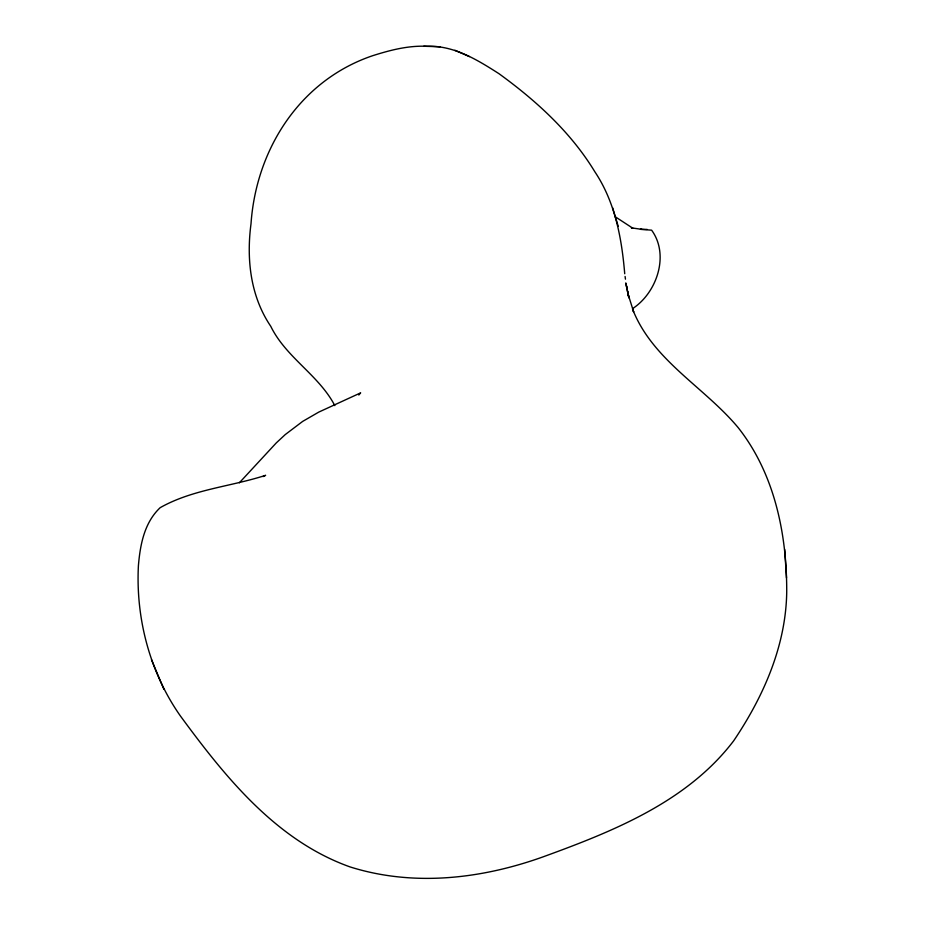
<?xml version="1.0" encoding="UTF-8"?>
<svg xmlns="http://www.w3.org/2000/svg" width="925" height="925" viewBox="0 0 925 925"><rect width="100%" height="100%" fill="white"/><g stroke="black" fill="none" stroke-linecap="round" stroke-linejoin="round"><path stroke-width="1.39" d="M358.808 395.021L360.646 392.871L318.778 412.099L302.66 421.407L285.282 434.553L276.298 442.89L239.355 482.804M632.573 308.638C657.062 292.647 669.642 254.791 651.616 230.175L640.458 229.319L647.211 229.423M263.024 476.583L265.625 475.323C230.626 486.7 192.562 489.337 160.164 507.675C144.254 522.671 140.172 544.86 138.403 565.718C135.674 618.536 149.885 672.614 180.433 716.019C225.272 777.093 276.263 840.605 350.032 866.91C413.255 886.821 480.896 879.039 542.432 857.093C612.523 831.598 687.044 802.102 733.687 740.798C763.31 696.849 785.753 646.367 786.712 592.636C787.013 534.708 774.78 473.947 738.15 427.604C704.249 386.928 652.564 360.345 632.55 309.089L633.66 311.933L628.214 294.589L625.751 282.946L628.85 297.653L627.589 291.086M624.722 273.742C621.727 238.095 615.09 202.02 594.821 171.726C570.817 132.171 536.118 100.652 498.957 73.676C477.473 59.928 453.77 45.267 427.246 46.319C408.572 45.337 390.234 50.123 372.578 55.731C300.105 80.278 256.156 149.006 251.01 223.792C246.339 259.081 250.374 296.197 270.771 326.328C286.022 357.57 318.836 375.018 334.815 405.613M423.754 46.25L439.999 46.747M641.765 229.342L631.417 227.862L632.897 228.278L614.94 216.554M454.892 50.251L469.438 56.61M151.469 659.664L163.887 689.275M618.212 226.267L612.593 207.732M628.214 294.589L628.85 297.653M626.583 285.825L627.081 288.45M625.092 276.459L625.462 279.165M786.493 577.917L784.701 549.427"/></g></svg>
